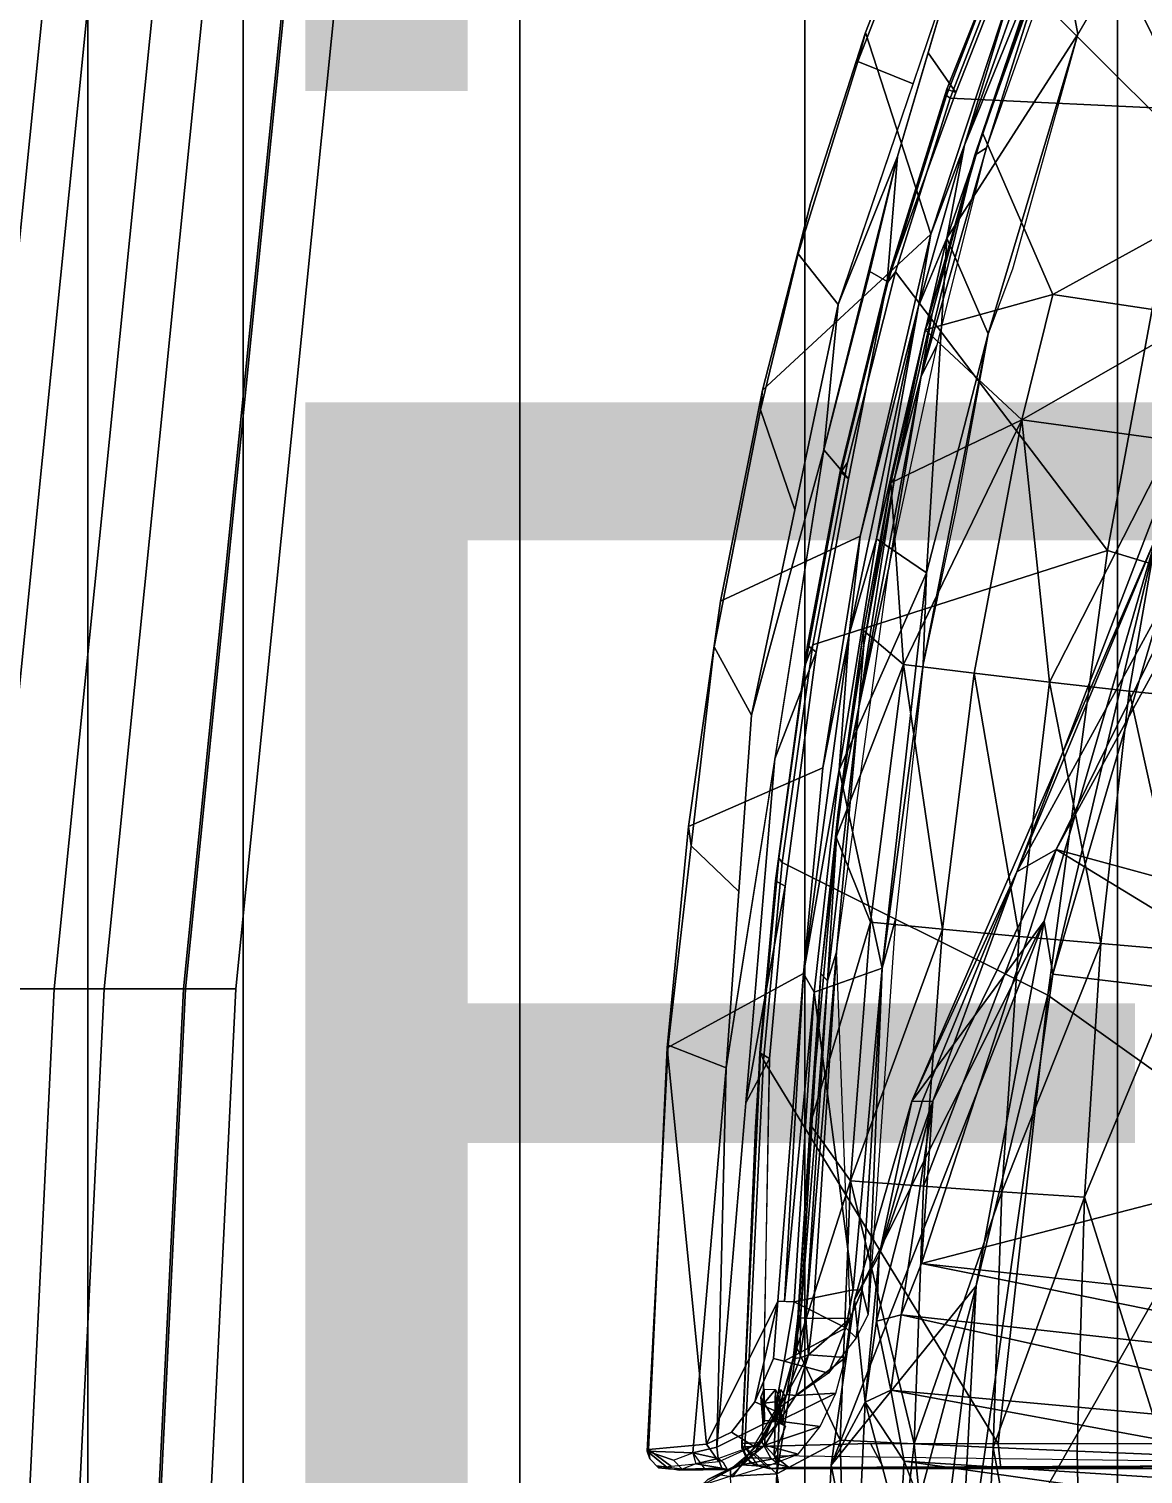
# Model space of a CAD drawing. Header units: inches. Extents: x -15.6 to 12, y -13.7 to 13.7.
# Drawn here: x -6.215 to -4.425, y 0.779 to 3.1 of the extents above; entities that cross this region are included whole.
import ezdxf

# ---------------------------------------------------------------- set-up
doc = ezdxf.new("R2010")
doc.units = ezdxf.units.IN
doc.header["$MEASUREMENT"] = 0
for name, color, linetype in [('SEAT-CHASSIS', 5, 'Continuous'), ('SEAT-FABRIC', 5, 'Continuous'), ('SEAT-FINISH', 7, 'Continuous'), ('SEAT-FRAME', 5, 'Continuous'), ('SEAT-PROD_NO', 7, 'Continuous')]:
    doc.layers.add(name, color=color, linetype=linetype)
doc.styles.get("Standard").update_dxf_attribs({"font": 'arial.ttf'})

msp = doc.modelspace()

# ---------------------------------------------------------------- linework, layer by layer
at = {"layer": 'SEAT-CHASSIS'}
for points in [[(-4.8831, 3.0474, 13.8466), (-4.7661, 3.349, 13.87), (-4.7675, 3.3589, 13.7502), (-4.8707, 3.0939, 13.7307)], [(-4.7945, 3.0115, 13.9244), (-4.7213, 3.2276, 13.9388), (-4.7661, 3.349, 13.87), (-4.8831, 3.0474, 13.8466)], [(-4.7657, 2.7704, 13.2715), (-4.8707, 3.0939, 13.7307), (-4.7675, 3.3589, 13.7502), (-4.6339, 3.171, 13.2902)], [(-4.7704, 3.0612, 13.9307), (-4.726, 2.9976, 13.8919), (-4.6126, 3.2844, 13.907), (-4.7213, 3.2276, 13.9388)], [(-4.74, 2.7639, 13.2506), (-4.5638, 3.2753, 13.275), (-4.5297, 3.0913, 13.2425)], [(-4.5638, 3.2753, 13.275), (-4.74, 2.7639, 13.2506), (-4.7117, 2.9134, 13.2641)], [(-4.7117, 2.9134, 13.2641), (-4.5848, 3.2701, 13.2819), (-4.5638, 3.2753, 13.275)], [(-4.5638, 3.2753, 13.275), (-4.5092, 3.1264, 13.2443), (-4.5297, 3.0913, 13.2425)], [(-4.7117, 2.9134, 13.2641), (-4.6339, 3.171, 13.2902), (-4.5848, 3.2701, 13.2819)], [(-4.8195, 2.8948, 13.9226), (-4.7213, 3.2276, 13.9388), (-4.9146, 2.6572, 13.9008)], [(-4.7657, 2.7704, 13.2715), (-4.6339, 3.171, 13.2902), (-4.7117, 2.9134, 13.2641)], [(-5.0363, 2.5198, 13.6971), (-4.9592, 2.8195, 13.7129), (-4.8707, 3.0939, 13.7307), (-4.7657, 2.7704, 13.2715)], [(-4.9592, 2.8195, 13.7129), (-4.9789, 2.7386, 13.8273), (-4.8831, 3.0474, 13.8466), (-4.8707, 3.0939, 13.7307)], [(-4.74, 2.7639, 13.2506), (-4.5297, 3.0913, 13.2425), (-4.6738, 2.6102, 13.2195)], [(-4.6738, 2.6102, 13.2195), (-4.5297, 3.0913, 13.2425), (-4.6346, 2.714, 13.2095)], [(-4.9789, 2.7386, 13.8273), (-4.9146, 2.6572, 13.9008), (-4.7945, 3.0115, 13.9244), (-4.8831, 3.0474, 13.8466)], [(-4.8362, 2.694, 13.8757), (-4.726, 2.9976, 13.8919), (-4.7704, 3.0612, 13.9307), (-4.8195, 2.8948, 13.9226)], [(-4.7657, 2.7704, 13.2715), (-4.7117, 2.9134, 13.2641), (-4.786, 2.6545, 13.2542)], [(-4.786, 2.6545, 13.2542), (-4.7117, 2.9134, 13.2641), (-4.74, 2.7639, 13.2506)], [(-4.9146, 2.6572, 13.9008), (-4.9381, 2.424, 13.9001), (-4.8195, 2.8948, 13.9226)], [(-5.0398, 2.488, 13.8149), (-4.9789, 2.7386, 13.8273), (-4.9592, 2.8195, 13.7129), (-5.0363, 2.5198, 13.6971)], [(-4.8795, 2.2854, 13.2568), (-5.1037, 2.1807, 13.6832), (-5.0363, 2.5198, 13.6971), (-4.7657, 2.7704, 13.2715)], [(-4.786, 2.6545, 13.2542), (-4.8795, 2.2854, 13.2568), (-4.7657, 2.7704, 13.2715)], [(-4.74, 2.7639, 13.2506), (-4.7727, 2.2262, 13.2147), (-4.8535, 2.2809, 13.2365)], [(-4.8535, 2.2809, 13.2365), (-4.786, 2.6545, 13.2542), (-4.74, 2.7639, 13.2506)], [(-4.7727, 2.2262, 13.2147), (-4.74, 2.7639, 13.2506), (-4.6738, 2.6102, 13.2195)], [(-4.9844, 2.3275, 13.8862), (-4.9146, 2.6572, 13.9008), (-4.9789, 2.7386, 13.8273), (-5.0398, 2.488, 13.8149)], [(-4.9381, 2.424, 13.9001), (-4.9146, 2.6572, 13.9008), (-5.0543, 1.9978, 13.8715)], [(-4.8795, 2.2854, 13.2568), (-4.786, 2.6545, 13.2542), (-4.897, 2.1275, 13.241)], [(-4.897, 2.1275, 13.241), (-4.786, 2.6545, 13.2542), (-4.8535, 2.2809, 13.2365)], [(-4.7727, 2.2262, 13.2147), (-4.6738, 2.6102, 13.2195), (-4.7784, 2.079, 13.2044)], [(-4.7784, 2.079, 13.2044), (-4.6738, 2.6102, 13.2195), (-4.7257, 2.3262, 13.198)], [(-5.1037, 2.1807, 13.6832), (-5.1141, 2.1076, 13.7997), (-5.0398, 2.488, 13.8149), (-5.0363, 2.5198, 13.6971)], [(-5.1141, 2.1076, 13.7997), (-5.0543, 1.9978, 13.8715), (-4.9844, 2.3275, 13.8862), (-5.0398, 2.488, 13.8149)], [(-4.9381, 2.424, 13.9001), (-5.0543, 1.9978, 13.8715), (-5.0948, 1.4314, 13.8695)], [(-5.1553, 1.8191, 13.6728), (-5.1037, 2.1807, 13.6832), (-4.8795, 2.2854, 13.2568), (-4.9395, 1.9133, 13.2504)], [(-4.8795, 2.2854, 13.2568), (-4.897, 2.1275, 13.241), (-4.9395, 1.9133, 13.2504)], [(-4.9135, 1.91, 13.2303), (-4.8535, 2.2809, 13.2365), (-4.7727, 2.2262, 13.2147)], [(-4.897, 2.1275, 13.241), (-4.8535, 2.2809, 13.2365), (-4.9135, 1.91, 13.2303)], [(-4.8441, 1.5913, 13.2024), (-4.9135, 1.91, 13.2303), (-4.7727, 2.2262, 13.2147)], [(-4.7784, 2.079, 13.2044), (-4.8441, 1.5913, 13.2024), (-4.7727, 2.2262, 13.2147)], [(-5.1512, 1.7877, 13.7923), (-5.1141, 2.1076, 13.7997), (-5.1037, 2.1807, 13.6832), (-5.1553, 1.8191, 13.6728)], [(-4.9706, 1.5829, 13.238), (-4.9395, 1.9133, 13.2504), (-4.897, 2.1275, 13.241)], [(-4.9135, 1.91, 13.2303), (-4.9706, 1.5829, 13.238), (-4.897, 2.1275, 13.241)], [(-5.0745, 1.7146, 13.8705), (-5.0543, 1.9978, 13.8715), (-5.1141, 2.1076, 13.7997), (-5.1512, 1.7877, 13.7923)], [(-4.7784, 2.079, 13.2044), (-4.8226, 1.6701, 13.1883), (-4.8441, 1.5913, 13.2024)], [(-5.0165, 1.9277, 13.8848), (-5.0948, 1.4314, 13.8695), (-5.1096, 0.8225, 13.8679)], [(-4.9706, 1.5829, 13.238), (-5.1896, 1.4635, 13.6659), (-5.1553, 1.8191, 13.6728), (-4.9395, 1.9133, 13.2504)], [(-4.9532, 1.553, 13.2274), (-4.9706, 1.5829, 13.238), (-4.9135, 1.91, 13.2303)], [(-4.8441, 1.5913, 13.2024), (-4.9532, 1.553, 13.2274), (-4.9135, 1.91, 13.2303)], [(-5.1896, 1.4635, 13.6659), (-5.1882, 1.4679, 13.7849), (-5.1512, 1.7877, 13.7923), (-5.1553, 1.8191, 13.6728)], [(-5.1882, 1.4679, 13.7849), (-5.0948, 1.4314, 13.8695), (-5.0745, 1.7146, 13.8705), (-5.1512, 1.7877, 13.7923)], [(-4.8226, 1.6701, 13.1883), (-4.8669, 1.0351, 13.1866), (-4.8441, 1.5913, 13.2024)], [(-5.1266, 0.8271, 13.4573), (-5.1896, 1.4635, 13.6659), (-4.9706, 1.5829, 13.238), (-5.0118, 1.0567, 13.2465)], [(-4.9706, 1.5829, 13.238), (-5.0009, 1.0562, 13.2337), (-5.0118, 1.0567, 13.2465)], [(-5.0009, 1.0562, 13.2337), (-4.9706, 1.5829, 13.238), (-4.9532, 1.553, 13.2274)], [(-4.8441, 1.5913, 13.2024), (-4.891, 1.0751, 13.2058), (-4.9532, 1.553, 13.2274)], [(-4.891, 1.0751, 13.2058), (-4.8441, 1.5913, 13.2024), (-4.8761, 1.0746, 13.199)], [(-4.8761, 1.0746, 13.199), (-4.8441, 1.5913, 13.2024), (-4.8669, 1.0351, 13.1866)], [(-4.9532, 1.553, 13.2274), (-4.9857, 1.0555, 13.2267), (-5.0009, 1.0562, 13.2337)], [(-4.9532, 1.553, 13.2274), (-4.891, 1.0751, 13.2058), (-4.9857, 1.0555, 13.2267)], [(-5.2219, 0.8158, 13.7688), (-5.1882, 1.4679, 13.7849), (-5.1896, 1.4635, 13.6659), (-5.2196, 0.8186, 13.6607)], [(-5.1484, 0.8134, 13.8493), (-5.0948, 1.4314, 13.8695), (-5.1882, 1.4679, 13.7849), (-5.2219, 0.8158, 13.7688)], [(-5.1266, 0.8271, 13.4573), (-5.2196, 0.8186, 13.6607), (-5.1896, 1.4635, 13.6659)], [(-5.0356, 0.859, 13.7814), (-5.0251, 1.4464, 13.8357), (-5.0631, 1.3751, 13.8763), (-5.1096, 0.8225, 13.8679)], [(-5.0948, 1.4314, 13.8695), (-5.1484, 0.8134, 13.8493), (-5.1096, 0.8225, 13.8679)], [(-4.9023, 1.0138, 13.2154), (-4.9857, 1.0555, 13.2267), (-4.891, 1.0751, 13.2058)], [(-4.9023, 1.0138, 13.2154), (-4.891, 1.0751, 13.2058), (-4.8761, 1.0746, 13.199)], [(-4.8857, 0.998, 13.2111), (-4.9023, 1.0138, 13.2154), (-4.8761, 1.0746, 13.199)], [(-4.8761, 1.0746, 13.199), (-4.8669, 1.0351, 13.1866), (-4.8857, 0.998, 13.2111)], [(-5.1266, 0.8271, 13.4573), (-5.0118, 1.0567, 13.2465), (-5.0486, 0.8949, 13.3069), (-5.0862, 0.8466, 13.3773)], [(-5.0486, 0.8949, 13.3069), (-5.0118, 1.0567, 13.2465), (-5.0189, 0.9649, 13.2566)], [(-5.0189, 0.9649, 13.2566), (-5.0118, 1.0567, 13.2465), (-4.9857, 1.0555, 13.2267), (-5.0016, 0.9602, 13.2467)], [(-4.9857, 1.0555, 13.2267), (-4.9023, 1.0138, 13.2154), (-5.0016, 0.9602, 13.2467)], [(-4.9023, 1.0138, 13.2154), (-4.9302, 0.9412, 13.2489), (-5.0016, 0.9602, 13.2467)], [(-4.8857, 0.998, 13.2111), (-4.9302, 0.9412, 13.2489), (-4.9023, 1.0138, 13.2154)], [(-5.0167, 0.8804, 13.2966), (-5.0486, 0.8949, 13.3069), (-5.0189, 0.9649, 13.2566), (-5.0016, 0.9602, 13.2467)], [(-4.9302, 0.9412, 13.2489), (-5.0167, 0.8804, 13.2966), (-5.0016, 0.9602, 13.2467)], [(-5.0337, 0.8928, 13.7859), (-5.039, 0.9024, 13.7922), (-5.0337, 0.9157, 13.7884)], [(-5.0337, 0.8928, 13.7859), (-5.0333, 0.9156, 13.7882), (-5.0153, 0.9151, 13.7811)], [(-5.0337, 0.8928, 13.7859), (-5.0153, 0.9151, 13.7811), (-5.0162, 0.8949, 13.7784)], [(-5.0118, 0.9075, 13.7801), (-5.0162, 0.8949, 13.7784), (-5.0153, 0.9151, 13.7811)], [(-5.016, 0.8639, 13.7699), (-5.0162, 0.8949, 13.7784), (-5.0118, 0.9075, 13.7801)], [(-5.0118, 0.9075, 13.7801), (-5.0127, 0.8678, 13.7707), (-5.016, 0.8639, 13.7699)], [(-5.0118, 0.9075, 13.7801), (-5.009, 0.894, 13.7779), (-5.0127, 0.8678, 13.7707)], [(-5.009, 0.894, 13.7779), (-5.0118, 0.9075, 13.7801), (-5.0076, 0.9148, 13.7812)], [(-5.009, 0.894, 13.7779), (-5.0076, 0.9148, 13.7812), (-5, 0.9036, 13.7854)], [(-5.0862, 0.8466, 13.3773), (-5.0486, 0.8949, 13.3069), (-5.0167, 0.8804, 13.2966), (-5.0508, 0.8241, 13.373)], [(-5.039, 0.9024, 13.7922), (-5.0337, 0.8928, 13.7859), (-5.0331, 0.8653, 13.7803)], [(-5.0331, 0.8653, 13.7803), (-5.0356, 0.859, 13.7814), (-5.039, 0.9024, 13.7922)], [(-5.0162, 0.8949, 13.7784), (-5.016, 0.8639, 13.7699), (-5.0337, 0.8928, 13.7859)], [(-5.0331, 0.8653, 13.7803), (-5.0337, 0.8928, 13.7859), (-5.016, 0.8639, 13.7699)], [(-5.009, 0.894, 13.7779), (-5.0036, 0.8607, 13.7709), (-5.0127, 0.8678, 13.7707)], [(-5, 0.9036, 13.7854), (-5.0036, 0.8607, 13.7709), (-5.009, 0.894, 13.7779)], [(-5.0356, 0.859, 13.7814), (-5.1096, 0.8225, 13.8679), (-5.1077, 0.8039, 13.8632), (-5.0368, 0.8299, 13.7818)], [(-5.0179, 0.809, 13.77), (-5.0368, 0.8299, 13.7818), (-5.0356, 0.859, 13.7814), (-5.016, 0.8639, 13.7699)], [(-5.016, 0.8639, 13.7699), (-5.0356, 0.859, 13.7814), (-5.0331, 0.8653, 13.7803)], [(-5.0179, 0.809, 13.77), (-5.016, 0.8639, 13.7699), (-4.9993, 0.8559, 13.7713)], [(-5.0036, 0.8607, 13.7709), (-5.016, 0.8639, 13.7699), (-5.0127, 0.8678, 13.7707)], [(-5.016, 0.8639, 13.7699), (-5.0036, 0.8607, 13.7709), (-4.9993, 0.8559, 13.7713)], [(-5.1064, 0.7986, 13.4737), (-5.1266, 0.8271, 13.4573), (-5.0862, 0.8466, 13.3773), (-5.0508, 0.8241, 13.373)], [(-5.2196, 0.8186, 13.6607), (-5.2172, 0.8035, 13.7143), (-5.2219, 0.8158, 13.7688), (-5.2196, 0.8186, 13.6607)], [(-5.2219, 0.8158, 13.7688), (-5.1794, 0.8012, 13.8119), (-5.1484, 0.8134, 13.8493), (-5.2219, 0.8158, 13.7688)], [(-5.2219, 0.8158, 13.7688), (-5.2172, 0.8035, 13.7143), (-5.2033, 0.789, 13.7135), (-5.1867, 0.7873, 13.7497)], [(-5.1656, 0.7871, 13.808), (-5.1794, 0.8012, 13.8119), (-5.2219, 0.8158, 13.7688), (-5.1867, 0.7873, 13.7497)], [(-5.2196, 0.8186, 13.6607), (-5.1266, 0.8271, 13.4573), (-5.1064, 0.7986, 13.4737), (-5.1829, 0.791, 13.663)], [(-5.2033, 0.789, 13.7135), (-5.2172, 0.8035, 13.7143), (-5.2196, 0.8186, 13.6607), (-5.1829, 0.791, 13.663)], [(-5.1484, 0.8134, 13.8493), (-5.1292, 0.7868, 13.8235), (-5.1656, 0.7871, 13.808), (-5.1794, 0.8012, 13.8119)], [(-5.1484, 0.8134, 13.8493), (-5.1077, 0.8039, 13.8632), (-5.1096, 0.8225, 13.8679)], [(-5.1437, 0.7957, 13.8394), (-5.1077, 0.8039, 13.8632), (-5.1484, 0.8134, 13.8493)], [(-5.1702, 0.7855, 13.7858), (-5.1656, 0.7871, 13.808), (-5.2065, 0.7924, 13.7612)], [(-5.1016, 0.7884, 13.8478), (-5.1437, 0.7957, 13.8394), (-5.1656, 0.7871, 13.808)], [(-5.1077, 0.8039, 13.8632), (-5.1437, 0.7957, 13.8394), (-5.1016, 0.7884, 13.8478)], [(-5.1702, 0.7855, 13.7858), (-5.0928, 0.7864, 13.839), (-5.1656, 0.7871, 13.808)], [(-5.0928, 0.7864, 13.839), (-5.1016, 0.7884, 13.8478), (-5.1656, 0.7871, 13.808)]]:
    msp.add_3dface(points, dxfattribs=at)
at = {"layer": 'SEAT-CHASSIS', "invisible_edges": 12}
for points in [[(-5.0986, 0.7966, 13.8565), (-5.1077, 0.8039, 13.8632), (-5.1016, 0.7884, 13.8478)], [(-5.1016, 0.7884, 13.8478), (-5.0928, 0.7864, 13.839), (-5.0986, 0.7966, 13.8565)]]:
    msp.add_3dface(points, dxfattribs=at)
at = {"layer": 'SEAT-FABRIC'}
for points in [[(-3.8227, -8.3532, 18.4832), (-3.8227, 8.3532, 18.4832), (-4.4663, 7.8949, 18.3444), (-4.4663, -7.8949, 18.3444)], [(-4.9682, -7.359, 18.1991), (-4.4663, -7.8949, 18.3444), (-4.4663, 7.8949, 18.3444), (-4.9682, 7.359, 18.1991)], [(-4.9682, -7.359, 18.1991), (-4.9682, 7.359, 18.1991), (-5.4261, 6.6279, 18.0299), (-5.4261, -6.6279, 18.0299)], [(-5.8711, -5.2618, 17.8643), (-5.4261, -6.6279, 18.0299), (-5.4261, 6.6279, 18.0299), (-5.8711, 5.2618, 17.8643)], [(-5.8711, -5.2618, 17.8643), (-5.8711, 5.2618, 17.8643), (-6.1203, 4.4558, 17.7516), (-6.1203, -4.4558, 17.7516)], [(-6.3411, -3.4092, 17.6369), (-6.1203, -4.4558, 17.7516), (-6.1203, 4.4558, 17.7516), (-6.3411, 3.4092, 17.6369)]]:
    msp.add_3dface(points, dxfattribs=at)
at = {"layer": 'SEAT-FRAME'}
for points in [[(-4.3511, 2.9702, 14.048), (-4.4039, 3.5891, 14.0064), (-4.4904, 3.4975, 13.9899), (-4.5616, 3.3956, 13.9771)], [(-6.3516, 1.5585, 17.4546), (-6.1651, 3.4092, 17.5628), (-6.3411, 3.4092, 17.6369), (-6.5276, 1.5585, 17.5287)], [(-6.2794, 1.5585, 16.9488), (-6.4498, 1.5585, 16.96), (-6.2633, 3.4092, 17.0682), (-6.0929, 3.4092, 17.057)], [(-6.3516, 1.5585, 17.4546), (-5.9636, 1.5585, 17.1126), (-5.7771, 3.4092, 17.2207), (-6.1651, 3.4092, 17.5628)], [(-6.1746, 1.5585, 16.8139), (-6.2794, 1.5585, 16.9488), (-6.0929, 3.4092, 17.057), (-5.9881, 3.4092, 16.922)], [(-6.0943, 1.5585, 16.7148), (-6.1746, 1.5585, 16.8139), (-5.9881, 3.4092, 16.922), (-5.9078, 3.4092, 16.823)], [(-5.9668, 1.5585, 16.7141), (-6.0943, 1.5585, 16.7148), (-5.9078, 3.4092, 16.823), (-5.7803, 3.4092, 16.8222)], [(-5.8828, 1.5585, 16.9126), (-5.9668, 1.5585, 16.7141), (-5.7803, 3.4092, 16.8222), (-5.6963, 3.4092, 17.0208)], [(-5.9636, 1.5585, 17.1126), (-5.8828, 1.5585, 16.9126), (-5.6963, 3.4092, 17.0208), (-5.7771, 3.4092, 17.2207)], [(-4.7349, 2.9886, 13.9491), (-4.3511, 2.9702, 14.048), (-4.5616, 3.3956, 13.9771), (-4.6196, 3.2844, 13.9673)], [(-4.74, 3.0032, 13.9312), (-4.741, 2.9929, 13.9412), (-4.6279, 3.2862, 13.956), (-4.627, 3.2865, 13.9437)], [(-4.6196, 3.2844, 13.9673), (-4.6279, 3.2862, 13.956), (-4.741, 2.9929, 13.9412), (-4.7349, 2.9886, 13.9491)], [(-4.74, 3.0032, 13.9312), (-4.627, 3.2865, 13.9437), (-4.6126, 3.2844, 13.907), (-4.726, 2.9976, 13.8919)], [(-4.4084, 3.2619, 12.9418), (-4.2543, 3.2225, 12.6572), (-4.2768, 2.8345, 12.4913), (-4.604, 3.1614, 13.2246)], [(-4.5709, 3.2446, 13.2502), (-4.6951, 2.8973, 13.2281), (-4.6763, 2.9089, 13.2407)], [(-4.5709, 3.2446, 13.2502), (-4.6054, 3.1631, 13.2354), (-4.6951, 2.8973, 13.2281)], [(-4.6763, 2.9089, 13.2407), (-4.5572, 3.2464, 13.2577), (-4.5709, 3.2446, 13.2502)], [(-4.6054, 3.1631, 13.2354), (-4.683, 2.9327, 13.2131), (-4.6951, 2.8973, 13.2281)], [(-4.683, 2.9327, 13.2131), (-4.6054, 3.1631, 13.2354), (-4.604, 3.1614, 13.2246)], [(-4.683, 2.9327, 13.2131), (-4.604, 3.1614, 13.2246), (-4.2768, 2.8345, 12.4913), (-4.5699, 2.6734, 12.8733)], [(-4.4823, 2.2622, 14.0427), (-3.8597, 2.073, 14.1875), (-3.8592, 3.109, 14.1496), (-4.3511, 2.9702, 14.048)], [(-4.74, 3.0032, 13.9312), (-4.8369, 2.6942, 13.9166), (-4.8352, 2.6933, 13.9248), (-4.741, 2.9929, 13.9412)], [(-4.726, 2.9976, 13.8919), (-4.8362, 2.694, 13.8757), (-4.8369, 2.6942, 13.9166), (-4.74, 3.0032, 13.9312)], [(-4.8225, 2.7099, 13.9347), (-4.7349, 2.9886, 13.9491), (-4.741, 2.9929, 13.9412), (-4.8352, 2.6933, 13.9248)], [(-4.4823, 2.2622, 14.0427), (-4.3511, 2.9702, 14.048), (-4.7349, 2.9886, 13.9491), (-4.8225, 2.7099, 13.9347)], [(-4.7749, 2.6166, 13.2079), (-4.683, 2.9327, 13.2131), (-4.5699, 2.6734, 12.8733)], [(-4.7749, 2.6166, 13.2079), (-4.6951, 2.8973, 13.2281), (-4.683, 2.9327, 13.2131)], [(-4.6763, 2.9089, 13.2407), (-4.6951, 2.8973, 13.2281), (-4.7815, 2.542, 13.2254)], [(-4.7815, 2.542, 13.2254), (-4.7557, 2.5927, 13.2284), (-4.6763, 2.9089, 13.2407)], [(-4.8642, 2.7104, 13.9131), (-4.8195, 2.8948, 13.9226), (-4.9381, 2.424, 13.9001)], [(-4.8362, 2.694, 13.8757), (-4.8195, 2.8948, 13.9226), (-4.8642, 2.7104, 13.9131), (-4.8362, 2.694, 13.8757)], [(-4.7815, 2.542, 13.2254), (-4.6951, 2.8973, 13.2281), (-4.7638, 2.6429, 13.2225)], [(-4.7749, 2.6166, 13.2079), (-4.7638, 2.6429, 13.2225), (-4.6951, 2.8973, 13.2281)], [(-3.7097, 1.5495, 15.3195), (-4.5647, 1.7821, 15.1273), (-3.9619, 2.8821, 15.1866)], [(-3.9619, 2.8821, 15.1866), (-4.5647, 1.7821, 15.1273), (-4.1754, 2.5732, 15.1976)], [(-4.2768, 2.8345, 12.4913), (-4.331, 2.6376, 12.4947), (-4.5699, 2.6734, 12.8733)], [(-4.9554, 2.1109, 13.9089), (-4.4823, 2.2622, 14.0427), (-4.8225, 2.7099, 13.9347), (-4.8996, 2.4033, 13.92)], [(-4.8984, 2.3775, 13.8628), (-4.8362, 2.694, 13.8757), (-4.8642, 2.7104, 13.9131), (-4.9381, 2.424, 13.9001)], [(-4.9116, 2.389, 13.9024), (-4.91, 2.3883, 13.9107), (-4.8352, 2.6933, 13.9248), (-4.8369, 2.6942, 13.9166)], [(-4.8369, 2.6942, 13.9166), (-4.8362, 2.694, 13.8757), (-4.8984, 2.3775, 13.8628), (-4.9116, 2.389, 13.9024)], [(-4.8225, 2.7099, 13.9347), (-4.8352, 2.6933, 13.9248), (-4.91, 2.3883, 13.9107), (-4.8996, 2.4033, 13.92)], [(-4.7749, 2.6166, 13.2079), (-4.5699, 2.6734, 12.8733), (-4.6195, 2.4722, 12.8724)], [(-4.331, 2.6376, 12.4947), (-4.6195, 2.4722, 12.8724), (-4.5699, 2.6734, 12.8733)], [(-4.8246, 2.3781, 13.2147), (-4.7638, 2.6429, 13.2225), (-4.7749, 2.6166, 13.2079)], [(-4.7815, 2.542, 13.2254), (-4.7638, 2.6429, 13.2225), (-4.8246, 2.3781, 13.2147)], [(-4.331, 2.6376, 12.4947), (-4.3771, 2.4387, 12.4974), (-4.6195, 2.4722, 12.8724)], [(-4.7749, 2.6166, 13.2079), (-4.6195, 2.4722, 12.8724), (-4.8305, 2.3707, 13.2008)], [(-4.8305, 2.3707, 13.2008), (-4.8246, 2.3781, 13.2147), (-4.7749, 2.6166, 13.2079)], [(-4.7557, 2.5927, 13.2284), (-4.7815, 2.542, 13.2254), (-4.8333, 2.2344, 13.2187)], [(-4.1754, 2.5732, 15.1976), (-4.6279, 1.746, 15.1655), (-4.3094, 2.5731, 16.2971)], [(-4.1754, 2.5732, 15.1976), (-4.5647, 1.7821, 15.1273), (-4.6279, 1.746, 15.1655)], [(-4.4036, 2.2852, 16.315), (-4.3094, 2.5731, 16.2971), (-4.6279, 1.746, 15.1655)], [(-4.7815, 2.542, 13.2254), (-4.8816, 2.0107, 13.2137), (-4.8333, 2.2344, 13.2187)], [(-4.7815, 2.542, 13.2254), (-4.8246, 2.3781, 13.2147), (-4.8816, 2.0107, 13.2137)], [(-4.8305, 2.3707, 13.2008), (-4.6195, 2.4722, 12.8724), (-4.8099, 2.0792, 13.0625)], [(-4.8099, 2.0792, 13.0625), (-4.6195, 2.4722, 12.8724), (-4.6963, 2.065, 12.8706)], [(-4.6195, 2.4722, 12.8724), (-4.5754, 2.0508, 12.6833), (-4.6963, 2.065, 12.8706)], [(-4.3771, 2.4387, 12.4974), (-4.5754, 2.0508, 12.6833), (-4.6195, 2.4722, 12.8724)], [(-4.3771, 2.4387, 12.4974), (-4.4474, 2.0365, 12.501), (-4.5754, 2.0508, 12.6833)], [(-4.3771, 2.4387, 12.4974), (-4.3127, 2.0222, 12.3241), (-4.4474, 2.0365, 12.501)], [(-4.8984, 2.3775, 13.8628), (-4.9381, 2.424, 13.9001), (-5.0165, 1.9277, 13.8848), (-4.9501, 2.0987, 13.8507)], [(-4.9554, 2.1109, 13.9089), (-4.8996, 2.4033, 13.92), (-4.91, 2.3883, 13.9107), (-4.9676, 2.0795, 13.8989)], [(-4.9116, 2.389, 13.9024), (-4.9643, 2.1104, 13.8891), (-4.9676, 2.0795, 13.8989), (-4.91, 2.3883, 13.9107)], [(-4.9643, 2.1104, 13.8891), (-4.9116, 2.389, 13.9024), (-4.8984, 2.3775, 13.8628), (-4.9501, 2.0987, 13.8507)], [(-4.8246, 2.3781, 13.2147), (-4.8735, 2.1108, 13.209), (-4.8816, 2.0107, 13.2137)], [(-4.8739, 2.1339, 13.1962), (-4.8305, 2.3707, 13.2008), (-4.8099, 2.0792, 13.0625)], [(-4.8739, 2.1339, 13.1962), (-4.8735, 2.1108, 13.209), (-4.8305, 2.3707, 13.2008)], [(-4.8246, 2.3781, 13.2147), (-4.8305, 2.3707, 13.2008), (-4.8735, 2.1108, 13.209)], [(-4.4036, 2.2852, 16.315), (-4.5701, 1.5821, 16.3147), (-4.3511, 2.3253, 16.3387)], [(-4.5701, 1.5821, 16.3147), (-4.1392, 1.5298, 16.274), (-4.3511, 2.3253, 16.3387)], [(-4.4036, 2.2852, 16.315), (-4.7966, 1.3778, 15.2948), (-4.5837, 1.6668, 16.2916)], [(-4.4036, 2.2852, 16.315), (-4.6279, 1.746, 15.1655), (-4.7966, 1.3778, 15.2948)], [(-4.5837, 1.6668, 16.2916), (-4.5701, 1.5821, 16.3147), (-4.4036, 2.2852, 16.315)], [(-4.5778, 1.548, 14.0382), (-4.4823, 2.2622, 14.0427), (-4.9554, 2.1109, 13.9089), (-5.005, 1.7613, 13.8979)], [(-3.8597, 2.073, 14.1875), (-4.4823, 2.2622, 14.0427), (-4.5778, 1.548, 14.0382), (-3.86, 1.0366, 14.2102)], [(-4.9175, 1.6172, 13.2104), (-4.8333, 2.2344, 13.2187), (-4.8816, 2.0107, 13.2137)], [(-4.8739, 2.1339, 13.1962), (-4.8099, 2.0792, 13.0625), (-4.9181, 1.8016, 13.1836)], [(-4.8739, 2.1339, 13.1962), (-4.9181, 1.8016, 13.1836), (-4.9147, 1.842, 13.201)], [(-4.8735, 2.1108, 13.209), (-4.8739, 2.1339, 13.1962), (-4.9147, 1.842, 13.201)], [(-4.9998, 1.7233, 13.8398), (-4.9501, 2.0987, 13.8507), (-5.0165, 1.9277, 13.8848), (-5.0631, 1.3751, 13.8763)], [(-4.9643, 2.1104, 13.8891), (-5.0154, 1.7317, 13.8777), (-5.0101, 1.7682, 13.8897), (-4.9676, 2.0795, 13.8989)], [(-4.9643, 2.1104, 13.8891), (-4.9501, 2.0987, 13.8507), (-4.9998, 1.7233, 13.8398), (-5.0154, 1.7317, 13.8777)], [(-4.9554, 2.1109, 13.9089), (-4.9676, 2.0795, 13.8989), (-5.0101, 1.7682, 13.8897), (-5.005, 1.7613, 13.8979)], [(-4.8735, 2.1108, 13.209), (-4.9147, 1.842, 13.201), (-4.8816, 2.0107, 13.2137)], [(-4.8099, 2.0792, 13.0625), (-4.8631, 1.6655, 13.0596), (-4.9181, 1.8016, 13.1836)], [(-4.8631, 1.6655, 13.0596), (-4.8099, 2.0792, 13.0625), (-4.7473, 1.654, 12.869)], [(-4.7473, 1.654, 12.869), (-4.8099, 2.0792, 13.0625), (-4.6963, 2.065, 12.8706)], [(-4.6238, 1.6425, 12.6832), (-4.7473, 1.654, 12.869), (-4.6963, 2.065, 12.8706)], [(-4.6238, 1.6425, 12.6832), (-4.6963, 2.065, 12.8706), (-4.5754, 2.0508, 12.6833)], [(-4.6238, 1.6425, 12.6832), (-4.5754, 2.0508, 12.6833), (-4.4929, 1.6309, 12.5027)], [(-4.5754, 2.0508, 12.6833), (-4.4474, 2.0365, 12.501), (-4.4929, 1.6309, 12.5027)], [(-4.4929, 1.6309, 12.5027), (-4.4474, 2.0365, 12.501), (-4.355, 1.6193, 12.3279)], [(-4.355, 1.6193, 12.3279), (-4.4474, 2.0365, 12.501), (-4.3127, 2.0222, 12.3241)], [(-4.9322, 1.5709, 13.2095), (-4.8816, 2.0107, 13.2137), (-4.9147, 1.842, 13.201)], [(-4.9322, 1.5709, 13.2095), (-4.9175, 1.6172, 13.2104), (-4.8816, 2.0107, 13.2137)], [(-4.9181, 1.8016, 13.1836), (-4.9429, 1.5831, 13.1976), (-4.9147, 1.842, 13.201)], [(-4.9147, 1.842, 13.201), (-4.9429, 1.5831, 13.1976), (-4.9322, 1.5709, 13.2095)], [(-4.9429, 1.5831, 13.1976), (-4.9181, 1.8016, 13.1836), (-4.96, 1.3404, 13.181)], [(-4.96, 1.3404, 13.181), (-4.9181, 1.8016, 13.1836), (-4.8631, 1.6655, 13.0596)], [(-5.0409, 1.4557, 13.8746), (-5.0398, 1.4555, 13.883), (-5.0101, 1.7682, 13.8897), (-5.0154, 1.7317, 13.8777)], [(-5.005, 1.7613, 13.8979), (-5.0101, 1.7682, 13.8897), (-5.0398, 1.4555, 13.883), (-5.0348, 1.4435, 13.8916)], [(-4.5647, 1.7821, 15.1273), (-3.8629, 1.3542, 15.2868), (-4.7808, 1.1173, 15.1003)], [(-4.763, 1.3781, 15.1195), (-4.5647, 1.7821, 15.1273), (-4.7808, 1.1173, 15.1003)], [(-4.6279, 1.746, 15.1655), (-4.5647, 1.7821, 15.1273), (-4.763, 1.3781, 15.1195)], [(-3.8629, 1.3542, 15.2868), (-4.5647, 1.7821, 15.1273), (-3.7097, 1.5495, 15.3195)], [(-5.0348, 1.4435, 13.8916), (-4.658, 0.8278, 14.0301), (-4.5778, 1.548, 14.0382), (-5.005, 1.7613, 13.8979)], [(-4.7966, 1.3778, 15.2948), (-4.6279, 1.746, 15.1655), (-4.78, 1.3774, 15.1602)], [(-4.78, 1.3774, 15.1602), (-4.6279, 1.746, 15.1655), (-4.763, 1.3781, 15.1195)], [(-4.9998, 1.7233, 13.8398), (-5.0631, 1.3751, 13.8763), (-5.0251, 1.4464, 13.8357), (-4.9998, 1.7233, 13.8398)], [(-5.0409, 1.4557, 13.8746), (-5.0154, 1.7317, 13.8777), (-4.9998, 1.7233, 13.8398), (-5.0251, 1.4464, 13.8357)], [(-4.8951, 1.2499, 13.0576), (-4.96, 1.3404, 13.181), (-4.8631, 1.6655, 13.0596)], [(-4.5837, 1.6668, 16.2916), (-4.926, 0.7933, 15.3142), (-4.693, 1.0816, 16.2749)], [(-4.5837, 1.6668, 16.2916), (-4.8888, 1.0591, 15.2969), (-4.926, 0.7933, 15.3142)], [(-4.8951, 1.2499, 13.0576), (-4.8631, 1.6655, 13.0596), (-4.7473, 1.654, 12.869)], [(-4.7473, 1.654, 12.869), (-4.7776, 1.2412, 12.8675), (-4.8951, 1.2499, 13.0576)], [(-4.7966, 1.3778, 15.2948), (-4.8888, 1.0591, 15.2969), (-4.5837, 1.6668, 16.2916)], [(-4.7473, 1.654, 12.869), (-4.6238, 1.6425, 12.6832), (-4.7776, 1.2412, 12.8675)], [(-4.5837, 1.6668, 16.2916), (-4.693, 1.0816, 16.2749), (-4.5701, 1.5821, 16.3147)], [(-4.7776, 1.2412, 12.8675), (-4.6238, 1.6425, 12.6832), (-4.6521, 1.2325, 12.6825)], [(-4.6238, 1.6425, 12.6832), (-4.4929, 1.6309, 12.5027), (-4.6521, 1.2325, 12.6825)], [(-4.4929, 1.6309, 12.5027), (-4.5189, 1.2237, 12.503), (-4.6521, 1.2325, 12.6825)], [(-4.5189, 1.2237, 12.503), (-4.4929, 1.6309, 12.5027), (-4.355, 1.6193, 12.3279)], [(-4.9555, 1.029, 13.2097), (-4.9175, 1.6172, 13.2104), (-4.9666, 1.0295, 13.2089)], [(-4.9666, 1.0295, 13.2089), (-4.9175, 1.6172, 13.2104), (-4.9322, 1.5709, 13.2095)], [(-4.8952, 1.0294, 13.1963), (-4.9175, 1.6172, 13.2104), (-4.9555, 1.029, 13.2097)], [(-4.5189, 1.2237, 12.503), (-4.355, 1.6193, 12.3279), (-4.2934, 1.2077, 12.2292), (-4.3889, 0.81, 12.3294)], [(-4.9429, 1.5831, 13.1976), (-4.96, 1.3404, 13.181), (-4.9794, 1.0299, 13.1918)], [(-4.9794, 1.0299, 13.1918), (-4.9755, 1.0298, 13.2022), (-4.9429, 1.5831, 13.1976)], [(-4.9429, 1.5831, 13.1976), (-4.9755, 1.0298, 13.2022), (-4.9322, 1.5709, 13.2095)], [(-4.1392, 1.5298, 16.274), (-4.5701, 1.5821, 16.3147), (-4.723, 0.5059, 16.2865)], [(-4.5701, 1.5821, 16.3147), (-4.693, 1.0816, 16.2749), (-4.723, 0.5059, 16.2865)], [(-6.0398, 0, 17.0417), (-5.9636, 1.5585, 17.1126), (-6.3516, 1.5585, 17.4546), (-6.4278, 0, 17.3838)], [(-6.1746, 1.5585, 16.8139), (-6.2508, 0, 16.743), (-6.3556, 0, 16.8779), (-6.2794, 1.5585, 16.9488)], [(-6.0943, 1.5585, 16.7148), (-6.1705, 0, 16.644), (-6.2508, 0, 16.743), (-6.1746, 1.5585, 16.8139)], [(-5.9668, 1.5585, 16.7141), (-6.043, 0, 16.6432), (-6.1705, 0, 16.644), (-6.0943, 1.5585, 16.7148)], [(-5.959, 0, 16.8418), (-6.043, 0, 16.6432), (-5.9668, 1.5585, 16.7141), (-5.8828, 1.5585, 16.9126)], [(-6.0398, 0, 17.0417), (-5.959, 0, 16.8418), (-5.8828, 1.5585, 16.9126), (-5.9636, 1.5585, 17.1126)], [(-4.9755, 1.0298, 13.2022), (-4.9666, 1.0295, 13.2089), (-4.9322, 1.5709, 13.2095)], [(-3.86, 1.0366, 14.2102), (-4.5778, 1.548, 14.0382), (-4.658, 0.8278, 14.0301), (-4.0055, 0.8279, 14.1818)], [(-4.723, 0.5059, 16.2865), (-4.3935, 0.3934, 16.2572), (-4.1392, 1.5298, 16.274)], [(-5.0409, 1.4557, 13.8746), (-5.0699, 0.8282, 13.8619), (-5.0696, 0.8213, 13.8775), (-5.0398, 1.4555, 13.883)], [(-5.0409, 1.4557, 13.8746), (-5.048, 1.336, 13.8672), (-5.0699, 0.8282, 13.8619), (-5.0409, 1.4557, 13.8746)], [(-5.0409, 1.4557, 13.8746), (-5.0251, 1.4464, 13.8357), (-5.0368, 0.8299, 13.7818), (-5.0699, 0.8282, 13.8619)], [(-5.0647, 0.8228, 13.8846), (-5.0348, 1.4435, 13.8916), (-5.0398, 1.4555, 13.883), (-5.0696, 0.8213, 13.8775)], [(-4.658, 0.8278, 14.0301), (-5.0348, 1.4435, 13.8916), (-5.0647, 0.8228, 13.8846), (-4.8629, 0.828, 13.9677)], [(-4.8489, 1.1308, 15.1468), (-4.8888, 1.0591, 15.2969), (-4.7966, 1.3778, 15.2948)], [(-4.8531, 1.0246, 15.1038), (-4.8489, 1.1308, 15.1468), (-4.763, 1.3781, 15.1195)], [(-4.763, 1.3781, 15.1195), (-4.8135, 1.035, 15.0904), (-4.8531, 1.0246, 15.1038)], [(-4.78, 1.3774, 15.1602), (-4.763, 1.3781, 15.1195), (-4.8489, 1.1308, 15.1468)], [(-4.8489, 1.1308, 15.1468), (-4.7966, 1.3778, 15.2948), (-4.78, 1.3774, 15.1602)], [(-4.7808, 1.1173, 15.1003), (-4.8135, 1.035, 15.0904), (-4.763, 1.3781, 15.1195)], [(-4.7808, 1.1173, 15.1003), (-3.8629, 1.3542, 15.2868), (-3.916, 1.0224, 15.2835)], [(-4.9813, 0.9818, 13.1851), (-4.96, 1.3404, 13.181), (-4.8951, 1.2499, 13.0576)], [(-4.96, 1.3404, 13.181), (-4.9813, 0.9818, 13.1851), (-4.9794, 1.0299, 13.1918)], [(-4.8951, 1.2499, 13.0576), (-4.9115, 0.8334, 13.0563), (-4.9813, 0.9818, 13.1851)], [(-4.9115, 0.8334, 13.0563), (-4.8951, 1.2499, 13.0576), (-4.7928, 0.8276, 12.8663)], [(-4.8951, 1.2499, 13.0576), (-4.7776, 1.2412, 12.8675), (-4.7928, 0.8276, 12.8663)], [(-4.7776, 1.2412, 12.8675), (-4.6521, 1.2325, 12.6825), (-4.7928, 0.8276, 12.8663)], [(-4.6658, 0.8217, 12.6815), (-4.7928, 0.8276, 12.8663), (-4.6521, 1.2325, 12.6825)], [(-4.6658, 0.8217, 12.6815), (-4.6521, 1.2325, 12.6825), (-4.5189, 1.2237, 12.503)], [(-4.5189, 1.2237, 12.503), (-4.5311, 0.8159, 12.5024), (-4.6658, 0.8217, 12.6815)], [(-4.3889, 0.81, 12.3294), (-4.5311, 0.8159, 12.5024), (-4.5189, 1.2237, 12.503)], [(-4.8714, 0.8947, 15.0874), (-4.8888, 1.0591, 15.2969), (-4.8489, 1.1308, 15.1468)], [(-4.8489, 1.1308, 15.1468), (-4.8531, 1.0246, 15.1038), (-4.8714, 0.8947, 15.0874)], [(-4.8135, 1.035, 15.0904), (-4.7808, 1.1173, 15.1003), (-3.8462, 0.929, 15.2986)], [(-3.8462, 0.929, 15.2986), (-4.7808, 1.1173, 15.1003), (-3.9145, 1.0222, 15.2838)], [(-4.926, 0.7933, 15.3142), (-4.9633, 0.0686, 15.3097), (-4.693, 1.0816, 16.2749)], [(-4.693, 1.0816, 16.2749), (-4.9633, 0.0686, 15.3097), (-4.7508, 0.6119, 16.2609)], [(-4.693, 1.0816, 16.2749), (-4.7508, 0.6119, 16.2609), (-4.723, 0.5059, 16.2865)], [(-4.8714, 0.8947, 15.0874), (-4.926, 0.7933, 15.3142), (-4.8888, 1.0591, 15.2969)], [(-4.9871, 0.9647, 13.2061), (-4.9755, 1.0298, 13.2022), (-4.9794, 1.0299, 13.1918)], [(-4.9871, 0.9647, 13.2061), (-4.9794, 1.0299, 13.1918), (-4.9813, 0.9818, 13.1851)], [(-4.9755, 1.0298, 13.2022), (-4.9871, 0.9647, 13.2061), (-4.9759, 0.9656, 13.2182)], [(-4.9759, 0.9656, 13.2182), (-4.9666, 1.0295, 13.2089), (-4.9755, 1.0298, 13.2022)], [(-4.9759, 0.9656, 13.2182), (-4.9627, 0.9703, 13.2177), (-4.9666, 1.0295, 13.2089)], [(-4.9555, 1.029, 13.2097), (-4.9666, 1.0295, 13.2089), (-4.9627, 0.9703, 13.2177)], [(-4.903, 0.9665, 13.2059), (-4.8952, 1.0294, 13.1963), (-4.9627, 0.9703, 13.2177)], [(-4.9627, 0.9703, 13.2177), (-4.8952, 1.0294, 13.1963), (-4.9555, 1.029, 13.2097)], [(-4.8714, 0.8947, 15.0874), (-4.8531, 1.0246, 15.1038), (-4.83, 0.9138, 15.0503)], [(-4.83, 0.9138, 15.0503), (-4.8531, 1.0246, 15.1038), (-4.8135, 1.035, 15.0904)], [(-4.8135, 1.035, 15.0904), (-3.8753, 0.8269, 15.2591), (-4.83, 0.9138, 15.0503)], [(-3.8753, 0.8269, 15.2591), (-4.8135, 1.035, 15.0904), (-3.8462, 0.929, 15.2986)], [(-4.9813, 0.9818, 13.1851), (-4.9115, 0.8334, 13.0563), (-5.0133, 0.7795, 13.2322)], [(-5.0085, 0.8891, 13.2315), (-4.9813, 0.9818, 13.1851), (-5.0133, 0.7795, 13.2322)], [(-4.9813, 0.9818, 13.1851), (-5.0085, 0.8891, 13.2315), (-4.9871, 0.9647, 13.2061)], [(-4.9871, 0.9647, 13.2061), (-5.0085, 0.8891, 13.2315), (-4.9977, 0.9066, 13.2415)], [(-4.9977, 0.9066, 13.2415), (-4.9827, 0.905, 13.2461), (-4.9627, 0.9703, 13.2177)], [(-4.9759, 0.9656, 13.2182), (-4.9977, 0.9066, 13.2415), (-4.9627, 0.9703, 13.2177)], [(-4.9871, 0.9647, 13.2061), (-4.9977, 0.9066, 13.2415), (-4.9759, 0.9656, 13.2182)], [(-4.9627, 0.9703, 13.2177), (-4.9827, 0.905, 13.2461), (-4.903, 0.9665, 13.2059)], [(-4.9827, 0.905, 13.2461), (-4.9187, 0.9092, 13.2303), (-4.903, 0.9665, 13.2059)], [(-4.9977, 0.9066, 13.2415), (-5.0209, 0.8649, 13.2613), (-5.0099, 0.8638, 13.277)], [(-5.0209, 0.8649, 13.2613), (-4.9977, 0.9066, 13.2415), (-5.0085, 0.8891, 13.2315)], [(-5.0099, 0.8638, 13.277), (-4.9438, 0.8553, 13.273), (-4.9187, 0.9092, 13.2303)], [(-4.9827, 0.905, 13.2461), (-5.0099, 0.8638, 13.277), (-4.9187, 0.9092, 13.2303)], [(-4.9977, 0.9066, 13.2415), (-5.0099, 0.8638, 13.277), (-4.9827, 0.905, 13.2461)], [(-4.8087, 0.8, 14.9807), (-4.8714, 0.8947, 15.0874), (-4.83, 0.9138, 15.0503)], [(-3.8867, 0.7404, 15.2077), (-4.83, 0.9138, 15.0503), (-3.8753, 0.8269, 15.2591)], [(-4.83, 0.9138, 15.0503), (-3.8867, 0.7404, 15.2077), (-4.8087, 0.8, 14.9807)], [(-5.0487, 0.8121, 13.2998), (-5.0085, 0.8891, 13.2315), (-5.0133, 0.7795, 13.2322)], [(-5.0411, 0.8316, 13.2934), (-5.0085, 0.8891, 13.2315), (-5.0487, 0.8121, 13.2998)], [(-5.0411, 0.8316, 13.2934), (-5.0209, 0.8649, 13.2613), (-5.0085, 0.8891, 13.2315)], [(-4.8714, 0.8947, 15.0874), (-4.8853, 0.5913, 15.1036), (-4.926, 0.7933, 15.3142)], [(-4.8853, 0.5913, 15.1036), (-4.8714, 0.8947, 15.0874), (-4.8158, 0.6845, 14.9104)], [(-4.8158, 0.6845, 14.9104), (-4.8714, 0.8947, 15.0874), (-4.8087, 0.8, 14.9807)], [(-5.0411, 0.8316, 13.2934), (-5.0328, 0.8365, 13.3042), (-5.0209, 0.8649, 13.2613)], [(-5.0328, 0.8365, 13.3042), (-5.0099, 0.8638, 13.277), (-5.0209, 0.8649, 13.2613)], [(-5.0327, 0.8253, 13.3252), (-5.0099, 0.8638, 13.277), (-5.0328, 0.8365, 13.3042)], [(-5.0099, 0.8638, 13.277), (-5.0327, 0.8253, 13.3252), (-4.9438, 0.8553, 13.273)], [(-5.0605, 0.8094, 13.3414), (-5.0327, 0.8253, 13.3252), (-5.0328, 0.8365, 13.3042)], [(-5.0605, 0.8094, 13.3414), (-5.0328, 0.8365, 13.3042), (-5.0411, 0.8316, 13.2934)], [(-4.9793, 0.811, 13.337), (-4.9438, 0.8553, 13.273), (-5.0327, 0.8253, 13.3252)], [(-5.07, 0.7938, 13.3903), (-4.9793, 0.811, 13.337), (-5.0327, 0.8253, 13.3252)], [(-5.07, 0.7938, 13.3903), (-5.0327, 0.8253, 13.3252), (-5.0605, 0.8094, 13.3414)], [(-5.0699, 0.8282, 13.8619), (-5.0368, 0.8299, 13.7818), (-5.0231, 0.8048, 13.7729), (-5.0619, 0.8047, 13.8616)], [(-5.0699, 0.8282, 13.8619), (-5.0619, 0.8047, 13.8616), (-5.0696, 0.8213, 13.8775)], [(-5.0647, 0.8228, 13.8846), (-5.0696, 0.8213, 13.8775), (-5.0555, 0.7973, 13.8705), (-5.0438, 0.7936, 13.8738)], [(-5.0481, 0.7936, 13.8605), (-5.0555, 0.7973, 13.8705), (-5.0696, 0.8213, 13.8775), (-5.0619, 0.8047, 13.8616)], [(-5.0647, 0.8228, 13.8846), (-5.0262, 0.7882, 13.859), (-4.8417, 0.7881, 13.9326), (-4.8629, 0.828, 13.9677)], [(-5.0487, 0.8121, 13.2998), (-5.0605, 0.8094, 13.3414), (-5.0411, 0.8316, 13.2934)], [(-5.0125, 0.7954, 13.7749), (-5.0231, 0.8048, 13.7729), (-5.0368, 0.8299, 13.7818), (-5.0179, 0.809, 13.77)], [(-4.9115, 0.8334, 13.0563), (-4.8886, 0, 13.0058), (-5.0133, 0.7795, 13.2322)], [(-4.9115, 0.8334, 13.0563), (-4.7928, 0.8276, 12.8663), (-4.8886, 0, 13.0058)], [(-4.8886, 0, 13.0058), (-4.7928, 0.8276, 12.8663), (-4.7101, 0, 12.7351)], [(-4.8417, 0.7881, 13.9326), (-4.6533, 0.7881, 13.9898), (-4.658, 0.8278, 14.0301), (-4.8629, 0.828, 13.9677)], [(-4.7928, 0.8276, 12.8663), (-4.6658, 0.8217, 12.6815), (-4.7101, 0, 12.7351)], [(-4.7101, 0, 12.7351), (-4.6658, 0.8217, 12.6815), (-4.5147, 0, 12.4762)], [(-4.5311, 0.8159, 12.5024), (-4.5147, 0, 12.4762), (-4.6658, 0.8217, 12.6815)], [(-4.658, 0.8278, 14.0301), (-4.6533, 0.7881, 13.9898), (-4.3333, 0.7882, 14.0646), (-4.3318, 0.8279, 14.106)], [(-4.5311, 0.8159, 12.5024), (-4.3889, 0.81, 12.3294), (-4.5147, 0, 12.4762)], [(-5.0775, 0.7936, 13.3863), (-5.0879, 0.7862, 13.3824), (-5.1243, 0.7706, 13.4587)], [(-5.1243, 0.7706, 13.4587), (-5.106, 0.7785, 13.4571), (-5.0775, 0.7936, 13.3863)], [(-5.0847, 0.7748, 13.5039), (-5.07, 0.7938, 13.3903), (-5.106, 0.7785, 13.4571)], [(-5.106, 0.7785, 13.4571), (-5.07, 0.7938, 13.3903), (-5.0775, 0.7936, 13.3863)], [(-5.0881, 0.7758, 13.3745), (-5.0487, 0.8121, 13.2998), (-5.0133, 0.7795, 13.2322)], [(-5.0487, 0.8121, 13.2998), (-5.0881, 0.7758, 13.3745), (-5.0879, 0.7862, 13.3824)], [(-5.0879, 0.7862, 13.3824), (-5.0605, 0.8094, 13.3414), (-5.0487, 0.8121, 13.2998)], [(-5.0879, 0.7862, 13.3824), (-5.0775, 0.7936, 13.3863), (-5.0605, 0.8094, 13.3414)], [(-5.0309, 0.7912, 13.3917), (-5.07, 0.7938, 13.3903), (-5.0847, 0.7748, 13.5039)], [(-5.0605, 0.8094, 13.3414), (-5.0775, 0.7936, 13.3863), (-5.07, 0.7938, 13.3903)], [(-5.07, 0.7938, 13.3903), (-5.0304, 0.7912, 13.3918), (-4.9793, 0.811, 13.337)], [(-5.0231, 0.8048, 13.7729), (-5.0619, 0.8047, 13.8616), (-5.0481, 0.7936, 13.8605), (-5.0125, 0.7954, 13.7749)], [(-5.0262, 0.7882, 13.859), (-5.0438, 0.7936, 13.8738), (-5.0555, 0.7973, 13.8705)], [(-5.0555, 0.7973, 13.8705), (-5.0481, 0.7936, 13.8605), (-5.0262, 0.7882, 13.859)], [(-5.0481, 0.7936, 13.8605), (-5.0125, 0.7954, 13.7749), (-4.9939, 0.7898, 13.7814), (-5.0262, 0.7882, 13.859)], [(-4.8417, 0.7881, 13.9326), (-5.0262, 0.7882, 13.859), (-4.9939, 0.7898, 13.7814), (-4.2884, 0.7923, 13.8401)], [(-4.9939, 0.7898, 13.7814), (-5.0125, 0.7954, 13.7749), (-5.0179, 0.809, 13.77), (-4.9939, 0.7898, 13.7814)], [(-5.0179, 0.809, 13.77), (-4.2869, 0.7994, 13.8308), (-4.2884, 0.7923, 13.8401), (-4.9939, 0.7898, 13.7814)], [(-4.9633, 0.0686, 15.3097), (-4.926, 0.7933, 15.3142), (-4.8853, 0.5913, 15.1036)], [(-4.2884, 0.7923, 13.8401), (-4.6533, 0.7881, 13.9898), (-4.8417, 0.7881, 13.9326), (-4.565, 0.7902, 13.8863)], [(-4.8087, 0.8, 14.9807), (-4.7716, 0.7034, 14.8779), (-4.8158, 0.6845, 14.9104)], [(-4.7716, 0.7034, 14.8779), (-4.8087, 0.8, 14.9807), (-3.8916, 0.6708, 15.1428)], [(-3.8867, 0.7404, 15.2077), (-3.8916, 0.6708, 15.1428), (-4.8087, 0.8, 14.9807)], [(-4.6533, 0.7881, 13.9898), (-4.2884, 0.7923, 13.8401), (-3.4046, 0.7928, 14.0129), (-4.3333, 0.7882, 14.0646)], [(-4.5147, 0, 12.4762), (-4.3889, 0.81, 12.3294), (-4.3026, 0.6517, 12.23)], [(-5.135, 0.7602, 13.4691), (-5.0879, 0.7862, 13.3824), (-5.0881, 0.7758, 13.3745)], [(-5.135, 0.7602, 13.4691), (-5.1243, 0.7706, 13.4587), (-5.0879, 0.7862, 13.3824)], [(-5.0881, 0.7758, 13.3745), (-5.0133, 0.7795, 13.2322), (-5.0496, 0, 13.2872)], [(-4.8886, 0, 13.0058), (-5.0496, 0, 13.2872), (-5.0133, 0.7795, 13.2322)]]:
    msp.add_3dface(points, dxfattribs=at)

# ---------------------------------------------------------------- texts
at = {"layer": 'SEAT-FINISH'}
msp.add_attdef('FINISH', (-6, 0.5), '', height=2, dxfattribs=at)
at = {"layer": 'SEAT-PROD_NO', "flags": 8}
msp.add_attdef('PROD_NO', (-6, 3), 'AER1C21AF', height=2, dxfattribs=at)

doc.saveas('drawing.dxf')
